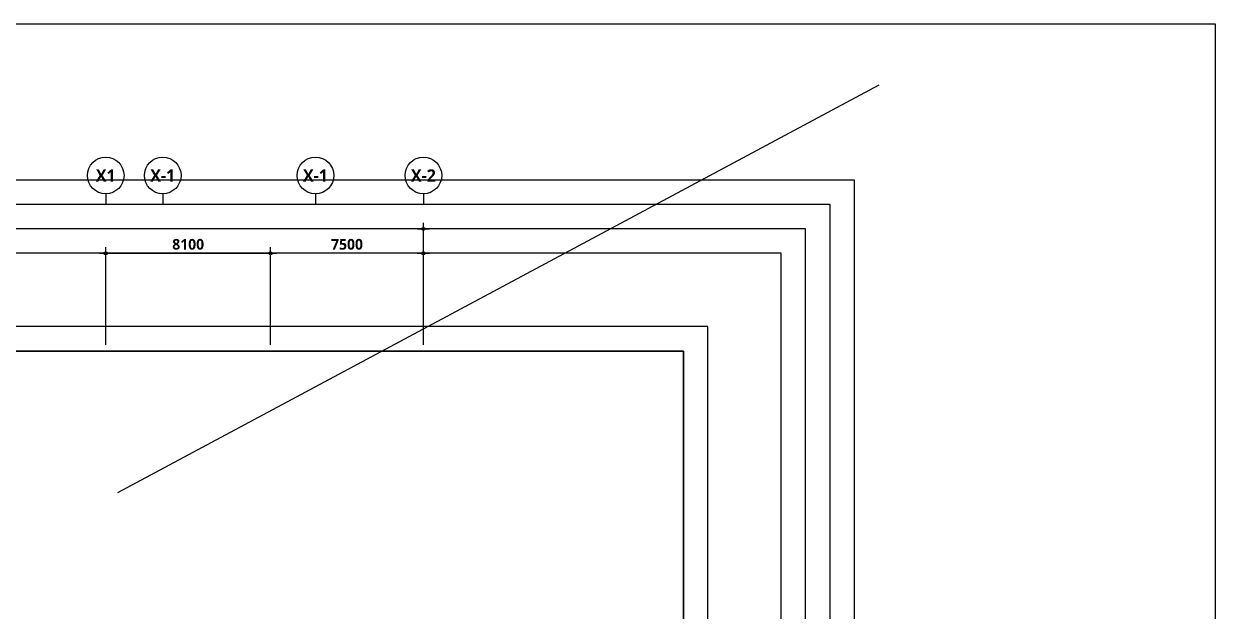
# Model space of a CAD drawing. Header units: millimetres. Extents: x 0 to 190005487, y 0 to 455456909.
# Drawn here: x 193497 to 252000, y 327540 to 356400 of the extents above; entities that cross this region are included whole.
import ezdxf
from ezdxf.enums import TextEntityAlignment as Align

# ---------------------------------------------------------------- set-up
doc = ezdxf.new("R2010")
doc.units = ezdxf.units.MM
doc.header["$LTSCALE"] = 150
doc.header["$MEASUREMENT"] = 0
doc.header["$PDSIZE"] = -10
doc.layers.get('0').update_dxf_attribs({"linetype": 'CONTINUOUS'})
doc.layers.get('Defpoints').update_dxf_attribs({"color": 153, "linetype": 'CONTINUOUS'})
for name, color, linetype in [('A-ANNO-TEXT1', 7, 'CONTINUOUS'), ('A-ST-AXIS-BUB', 7, 'CONTINUOUS'), ('A-ST-AXIS-DIM', 7, 'CONTINUOUS')]:
    doc.layers.add(name, color=color, linetype=linetype)
doc.layers.add('Defpoint', color=161, linetype='CONTINUOUS', plot=False)
doc.styles.add('SH_대대리576', font='NanumGothicBold.ttf')
doc.dimstyles.new('사본 SHP 600', dxfattribs={"dimscale": 150, "dimtxt": 3.5, "dimasz": 1, "dimexe": 2, "dimexo": 2, "dimgap": 1, "dimtad": 1, "dimdec": 0, "dimzin": 0, "dimdsep": 46, "dimtxsty": 'SH_대대리576', "dimblk": 'DIMDOT', "dimcen": 0.09, "dimclrt": 3, "dimadec": 0, "dimazin": 1, "dimtfac": 1, "dimtdec": 0, "dimtix": 1, "dimtmove": 2, "dimatfit": 0, "dimldrblk": 'DIMDOT', "dimfxl": 1, "dimtfillclr": 3, "dimtolj": 1, "dimtzin": 0, "dimarcsym": 0})

# ---------------------------------------------------------------- blocks, each defined once
blk = doc.blocks.new('DIMDOT')
at = {"color": 0}
blk.add_line((-2, 0), (2, 0), dxfattribs=at)
for radius in [0.5, 0.25]:
    blk.add_circle((0, 0), radius, dxfattribs=at)
blk = doc.blocks.new('*D4611')
at = {"layer": 'A-ST-AXIS-DIM', "color": 0, "lineweight": -2}
for p, q in [((205618, 340624), (205618, 345424)), ((213118, 340624), (213118, 345424)), ((212968, 345124), (205768, 345124))]:
    blk.add_line(p, q, dxfattribs=at)
at = {"layer": 'Defpoints', "color": 0}
for p in [(205618, 345124), (205618, 340324), (213118, 340324)]:
    blk.add_point(p, dxfattribs=at)
at = {"layer": 'A-ST-AXIS-DIM', "color": 0, "linetype": 'ByBlock', "lineweight": -2, "xscale": 150, "yscale": 150, "zscale": 150, "rotation": 180}
blk.add_blockref('DIMDOT', (205618, 345124), dxfattribs=at)
at = {"layer": 'A-ST-AXIS-DIM', "color": 0, "linetype": 'ByBlock', "lineweight": -2, "xscale": 150, "yscale": 150, "zscale": 150}
blk.add_blockref('DIMDOT', (213118, 345124), dxfattribs=at)
at = {"layer": 'A-ST-AXIS-DIM', "color": 3, "insert": (209368, 345562), "char_height": 525, "attachment_point": 5, "style": 'SH_대대리576'}
blk.add_mtext('\\A1;7500', dxfattribs=at)
blk = doc.blocks.new('*D4630')
at = {"layer": 'A-ST-AXIS-DIM', "color": 0, "lineweight": -2}
for p, q in [((197518, 340624), (197518, 345424)), ((205618, 340624), (205618, 345424)), ((197668, 345124), (205468, 345124))]:
    blk.add_line(p, q, dxfattribs=at)
at = {"layer": 'Defpoints', "color": 0}
for p in [(205618, 345124), (197518, 340324), (205618, 340324)]:
    blk.add_point(p, dxfattribs=at)
at = {"layer": 'A-ST-AXIS-DIM', "color": 0, "linetype": 'ByBlock', "lineweight": -2, "xscale": 150, "yscale": 150, "zscale": 150, "rotation": 180}
blk.add_blockref('DIMDOT', (197518, 345124), dxfattribs=at)
at = {"layer": 'A-ST-AXIS-DIM', "color": 0, "linetype": 'ByBlock', "lineweight": -2, "xscale": 150, "yscale": 150, "zscale": 150}
blk.add_blockref('DIMDOT', (205618, 345124), dxfattribs=at)
at = {"layer": 'A-ST-AXIS-DIM', "color": 3, "insert": (201568, 345563), "char_height": 525, "attachment_point": 5, "style": 'SH_대대리576'}
blk.add_mtext('\\A1;8100', dxfattribs=at)
blk = doc.blocks.new('*D4631')
at = {"layer": 'A-ST-AXIS-DIM', "color": 0, "lineweight": -2}
for p, q in [((186518, 340624), (186518, 345424)), ((197518, 340624), (197518, 345424)), ((197368, 345124), (186668, 345124))]:
    blk.add_line(p, q, dxfattribs=at)
at = {"layer": 'Defpoints', "color": 0}
for p in [(186518, 345124), (186518, 340324), (197518, 340324)]:
    blk.add_point(p, dxfattribs=at)
at = {"layer": 'A-ST-AXIS-DIM', "color": 0, "linetype": 'ByBlock', "lineweight": -2, "xscale": 150, "yscale": 150, "zscale": 150, "rotation": 180}
blk.add_blockref('DIMDOT', (186518, 345124), dxfattribs=at)
at = {"layer": 'A-ST-AXIS-DIM', "color": 0, "linetype": 'ByBlock', "lineweight": -2, "xscale": 150, "yscale": 150, "zscale": 150}
blk.add_blockref('DIMDOT', (197518, 345124), dxfattribs=at)
at = {"layer": 'A-ST-AXIS-DIM', "color": 3, "insert": (192018, 345561), "char_height": 525, "attachment_point": 5, "style": 'SH_대대리576'}
blk.add_mtext('\\A1;11000', dxfattribs=at)
blk = doc.blocks.new('*D4636')
at = {"layer": 'A-ST-AXIS-DIM', "color": 0, "lineweight": -2}
for p, q in [((142518, 340624), (142518, 346624)), ((213118, 340624), (213118, 346624)), ((212968, 346324), (142668, 346324))]:
    blk.add_line(p, q, dxfattribs=at)
at = {"layer": 'Defpoints', "color": 0}
for p in [(142518, 346324), (142518, 340324), (213118, 340324)]:
    blk.add_point(p, dxfattribs=at)
at = {"layer": 'A-ST-AXIS-DIM', "color": 0, "linetype": 'ByBlock', "lineweight": -2, "xscale": 150, "yscale": 150, "zscale": 150, "rotation": 180}
blk.add_blockref('DIMDOT', (142518, 346324), dxfattribs=at)
at = {"layer": 'A-ST-AXIS-DIM', "color": 0, "linetype": 'ByBlock', "lineweight": -2, "xscale": 150, "yscale": 150, "zscale": 150}
blk.add_blockref('DIMDOT', (213118, 346324), dxfattribs=at)
at = {"layer": 'A-ST-AXIS-DIM', "color": 3, "insert": (177818, 346763), "char_height": 525, "attachment_point": 5, "style": 'SH_대대리576'}
blk.add_mtext('\\A1;70600', dxfattribs=at)
blk = doc.blocks.new('A-ST-AXIS-BUB-1')
at = {"layer": 'A-ST-AXIS-BUB'}
blk.add_line((0, 350), (0, 0), dxfattribs=at)
blk.add_circle((0, 950), 600, dxfattribs=at)

msp = doc.modelspace()

# ---------------------------------------------------------------- linework, layer by layer
msp.add_lwpolyline([(141012.4, 340323.6), (225887.6, 340323.6), (225887.6, 283376.4), (141012.4, 283376.4)], close=True)
at = {"layer": 'Defpoint'}
msp.add_line((198118.3, 333376.4), (235500, 353400), dxfattribs=at)
for points in [[(126000, 356400), (252000, 356400), (252000, 267300), (126000, 267300)], [(132612.4, 274976.4), (234287.6, 274976.4), (234287.6, 348723.6), (132612.4, 348723.6)], [(133812.4, 276176.4), (233087.6, 276176.4), (233087.6, 347523.6), (133812.4, 347523.6)], [(135012.4, 277376.4), (231887.6, 277376.4), (231887.6, 346323.6), (135012.4, 346323.6)], [(136212.4, 278576.4), (230687.6, 278576.4), (230687.6, 345123.6), (136212.4, 345123.6)], [(139812.4, 282176.4), (227087.6, 282176.4), (227087.6, 341523.6), (139812.4, 341523.6)], [(141012.4, 283376.4), (225887.6, 283376.4), (225887.6, 340323.6), (141012.4, 340323.6)]]:
    msp.add_lwpolyline(points, close=True, dxfattribs=at)

# ---------------------------------------------------------------- block references
at = {"layer": 'A-ST-AXIS-BUB', "xscale": 1.5, "yscale": 1.5, "zscale": 1.5}
for p in [(197518.3, 347523.6), (200318.3, 347523.6), (207818.3, 347523.6), (213118.3, 347523.6)]:
    msp.add_blockref('A-ST-AXIS-BUB-1', p, dxfattribs=at)

# ---------------------------------------------------------------- texts
at = {"layer": 'A-ANNO-TEXT1', "style": 'SH_대대리576'}
for s, p in [('X1', (197518.3, 348948.6)), ('X-1', (200318.3, 348948.6)), ('X-1', (207818.3, 348948.6)), ('X-2', (213118.3, 348948.6))]:
    msp.add_text(s, height=600, dxfattribs=at).set_placement(p, align=Align.MIDDLE_CENTER)

# ---------------------------------------------------------------- dimensions: what is measured, and where the dimension line sits
at = {"layer": 'A-ST-AXIS-DIM'}
for base, p2, picture, middle in [((142518.3, 346323.6), (142518.3, 340323.6), '*D4636', (177818.3, 346763.3)), ((205618.3, 345123.6), (205618.3, 340323.6), '*D4611', (209368.3, 345562.2))]:
    dim = msp.add_linear_dim(base=base, p1=(213118.3, 340323.6), p2=p2, dimstyle='사본 SHP 600', override={"dimtxsty": 'SH_대대리576', "dimldrblk": 'DIMDOT'}, dxfattribs=at)
    dim.commit()
    dim.dimension.update_dxf_attribs({"geometry": picture, "text_midpoint": middle})
for base, p2, angle, picture, middle in [((186518.3, 345123.6), (186518.3, 340323.6), 0, '*D4631', (192018.3, 345561.5)), ((205618.3, 345123.6), (205618.3, 340323.6), 180, '*D4630', (201568.3, 345563.3))]:
    dim = msp.add_linear_dim(base=base, p1=(197518.3, 340323.6), p2=p2, angle=angle, dimstyle='사본 SHP 600', override={"dimtxsty": 'SH_대대리576', "dimldrblk": 'DIMDOT'}, dxfattribs=at)
    dim.commit()
    dim.dimension.update_dxf_attribs({"geometry": picture, "text_midpoint": middle})

doc.saveas('drawing.dxf')
